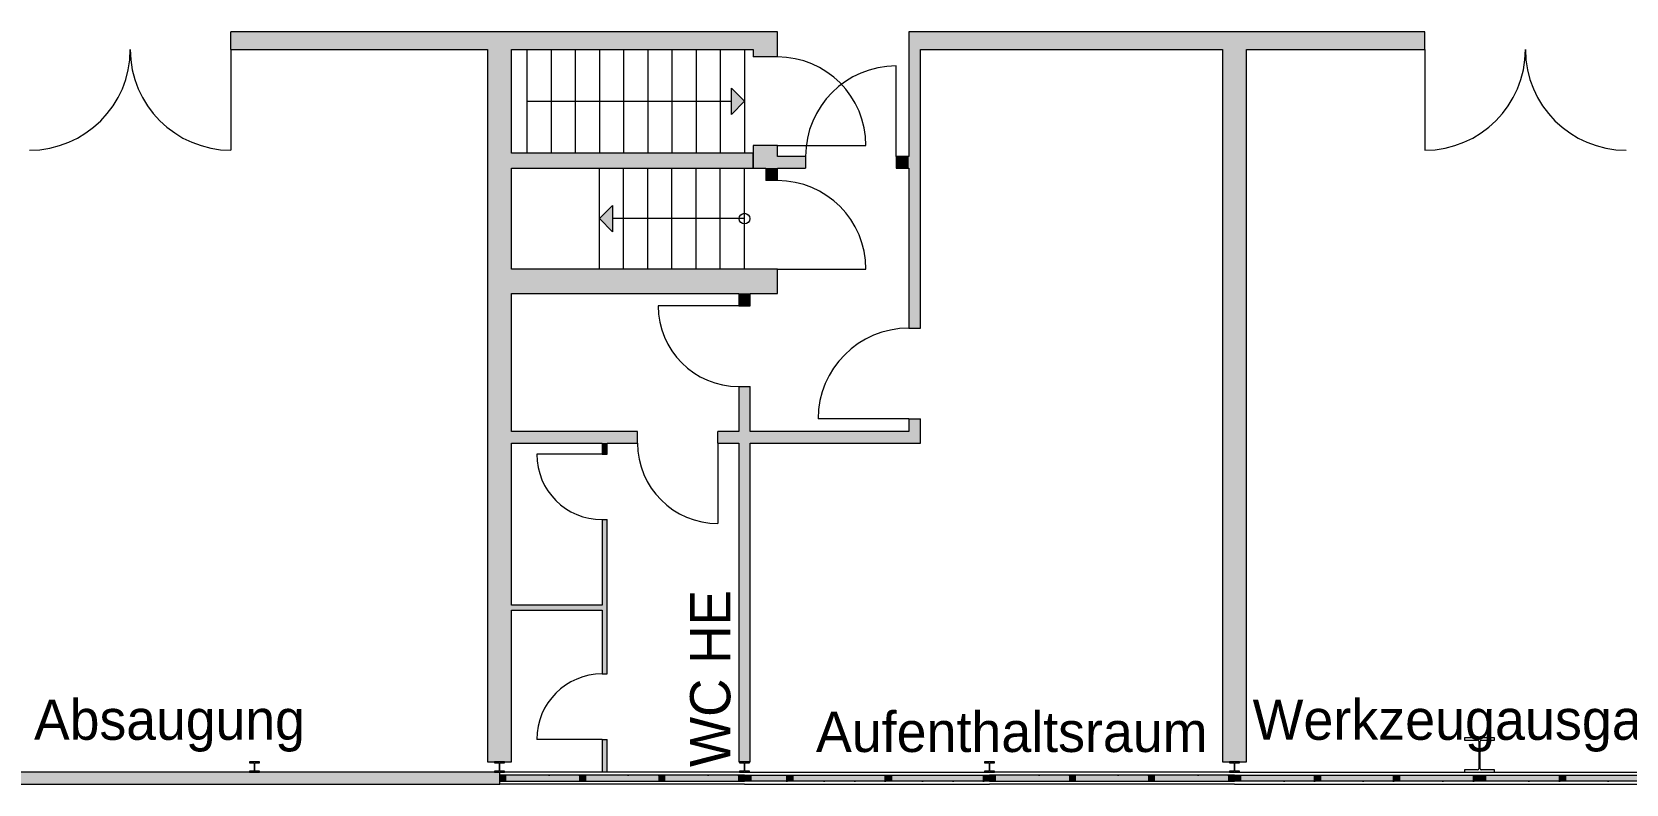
# Model space of a CAD drawing. Header units: inches. Extents: x 47334 to 154394, y 34687 to 85162.
# Drawn here: x 116847 to 132681, y 52652 to 60124 of the extents above; entities that cross this region are included whole.
import ezdxf

# ---------------------------------------------------------------- set-up
doc = ezdxf.new("R2010")
doc.units = ezdxf.units.IN
doc.header["$LTSCALE"] = 300
doc.header["$MEASUREMENT"] = 0
doc.linetypes.add('Wipeout_Contour', pattern=[1.01, 0.01, -1])
doc.layers.add('Grundebene', color=7, linetype='Continuous')
doc.styles.add('ARIAL', font='arial.ttf', dxfattribs={"height": 0.2})

# ---------------------------------------------------------------- blocks, each defined once
blk = doc.blocks.new('Color_Area-138')
at = {"layer": 'Grundebene', "true_color": 0xffffff, "transparency": 33554687}
blk.add_hatch(color=7, dxfattribs=at).paths.add_polyline_path([(131225, 52682), (131225, 52742), (131285, 52742), (131285, 52682)], flags=0)
at = {"layer": 'Grundebene', "color": 18, "linetype": 'Wipeout_Contour', "lineweight": 13, "true_color": 0x000000}
for p, q in [((131225, 52682), (131225, 52742)), ((131225, 52742), (131285, 52742)), ((131285, 52742), (131285, 52682)), ((131285, 52682), (131225, 52682))]:
    blk.add_line(p, q, dxfattribs=at)
blk = doc.blocks.new('Color_Area-144')
at = {"layer": 'Grundebene', "true_color": 0xffffff, "transparency": 33554687}
blk.add_hatch(color=7, dxfattribs=at).paths.add_polyline_path([(132019, 52682), (131285, 52682), (131285, 52742), (132019, 52742)], flags=0)
at = {"layer": 'Grundebene', "color": 18, "linetype": 'Wipeout_Contour', "lineweight": 13, "true_color": 0x000000}
for p, q in [((131285, 52682), (131285, 52742)), ((131285, 52742), (132019, 52742)), ((132019, 52742), (132019, 52682)), ((132019, 52682), (131285, 52682))]:
    blk.add_line(p, q, dxfattribs=at)
blk = doc.blocks.new('Color_Area-14A')
at = {"layer": 'Grundebene', "true_color": 0xffffff, "transparency": 33554687}
blk.add_hatch(color=7, dxfattribs=at).paths.add_polyline_path([(132049, 52682), (132019, 52682), (132019, 52742), (132049, 52742)], flags=0)
at = {"layer": 'Grundebene', "color": 18, "linetype": 'Wipeout_Contour', "lineweight": 13, "true_color": 0x000000}
for p, q in [((132019, 52682), (132019, 52742)), ((132019, 52742), (132049, 52742)), ((132049, 52742), (132049, 52682)), ((132049, 52682), (132019, 52682))]:
    blk.add_line(p, q, dxfattribs=at)
blk = doc.blocks.new('Color_Area-150')
at = {"layer": 'Grundebene', "true_color": 0xffffff, "transparency": 33554687}
blk.add_hatch(color=7, dxfattribs=at).paths.add_polyline_path([(132804, 52682), (132079, 52682), (132079, 52742), (132804, 52742)], flags=0)
at = {"layer": 'Grundebene', "color": 18, "linetype": 'Wipeout_Contour', "lineweight": 13, "true_color": 0x000000}
for p, q in [((132079, 52682), (132079, 52742)), ((132079, 52742), (132804, 52742)), ((132804, 52742), (132804, 52682)), ((132804, 52682), (132079, 52682))]:
    blk.add_line(p, q, dxfattribs=at)
blk = doc.blocks.new('Color_Area-156')
at = {"layer": 'Grundebene', "true_color": 0xffffff, "transparency": 33554687}
blk.add_hatch(color=7, dxfattribs=at).paths.add_polyline_path([(132079, 52682), (132049, 52682), (132049, 52742), (132079, 52742)], flags=0)
at = {"layer": 'Grundebene', "color": 18, "linetype": 'Wipeout_Contour', "lineweight": 13, "true_color": 0x000000}
for p, q in [((132049, 52682), (132049, 52742)), ((132049, 52742), (132079, 52742)), ((132079, 52742), (132079, 52682)), ((132079, 52682), (132049, 52682))]:
    blk.add_line(p, q, dxfattribs=at)
blk = doc.blocks.new('Color_Area-18E')
at = {"layer": 'Grundebene', "true_color": 0xffffff, "transparency": 33554687}
blk.add_hatch(color=7, dxfattribs=at).paths.add_polyline_path([(128792, 52682), (128792, 52742), (128852, 52742), (128852, 52682)], flags=0)
at = {"layer": 'Grundebene', "color": 18, "linetype": 'Wipeout_Contour', "lineweight": 13, "true_color": 0x000000}
for p, q in [((128792, 52682), (128792, 52742)), ((128792, 52742), (128852, 52742)), ((128852, 52742), (128852, 52682)), ((128852, 52682), (128792, 52682))]:
    blk.add_line(p, q, dxfattribs=at)
blk = doc.blocks.new('Color_Area-194')
at = {"layer": 'Grundebene', "true_color": 0xffffff, "transparency": 33554687}
blk.add_hatch(color=7, dxfattribs=at).paths.add_polyline_path([(131225, 52742), (131225, 52682), (131165, 52682), (131165, 52742)], flags=0)
at = {"layer": 'Grundebene', "color": 18, "linetype": 'Wipeout_Contour', "lineweight": 13, "true_color": 0x000000}
for p, q in [((131165, 52682), (131165, 52742)), ((131165, 52742), (131225, 52742)), ((131225, 52742), (131225, 52682)), ((131225, 52682), (131165, 52682))]:
    blk.add_line(p, q, dxfattribs=at)
blk = doc.blocks.new('Color_Area-19A')
at = {"layer": 'Grundebene', "true_color": 0xffffff, "transparency": 33554687}
blk.add_hatch(color=7, dxfattribs=at).paths.add_polyline_path([(129586, 52682), (128852, 52682), (128852, 52742), (129586, 52742)], flags=0)
at = {"layer": 'Grundebene', "color": 18, "linetype": 'Wipeout_Contour', "lineweight": 13, "true_color": 0x000000}
for p, q in [((128852, 52682), (128852, 52742)), ((128852, 52742), (129586, 52742)), ((129586, 52742), (129586, 52682)), ((129586, 52682), (128852, 52682))]:
    blk.add_line(p, q, dxfattribs=at)
blk = doc.blocks.new('Color_Area-1A0')
at = {"layer": 'Grundebene', "true_color": 0xffffff, "transparency": 33554687}
blk.add_hatch(color=7, dxfattribs=at).paths.add_polyline_path([(129616, 52682), (129586, 52682), (129586, 52742), (129616, 52742)], flags=0)
at = {"layer": 'Grundebene', "color": 18, "linetype": 'Wipeout_Contour', "lineweight": 13, "true_color": 0x000000}
for p, q in [((129586, 52682), (129586, 52742)), ((129586, 52742), (129616, 52742)), ((129616, 52742), (129616, 52682)), ((129616, 52682), (129586, 52682))]:
    blk.add_line(p, q, dxfattribs=at)
blk = doc.blocks.new('Color_Area-1A6')
at = {"layer": 'Grundebene', "true_color": 0xffffff, "transparency": 33554687}
blk.add_hatch(color=7, dxfattribs=at).paths.add_polyline_path([(130371, 52682), (129646, 52682), (129646, 52742), (130371, 52742)], flags=0)
at = {"layer": 'Grundebene', "color": 18, "linetype": 'Wipeout_Contour', "lineweight": 13, "true_color": 0x000000}
for p, q in [((129646, 52682), (129646, 52742)), ((129646, 52742), (130371, 52742)), ((130371, 52742), (130371, 52682)), ((130371, 52682), (129646, 52682))]:
    blk.add_line(p, q, dxfattribs=at)
blk = doc.blocks.new('Color_Area-1AC')
at = {"layer": 'Grundebene', "true_color": 0xffffff, "transparency": 33554687}
blk.add_hatch(color=7, dxfattribs=at).paths.add_polyline_path([(129646, 52682), (129616, 52682), (129616, 52742), (129646, 52742)], flags=0)
at = {"layer": 'Grundebene', "color": 18, "linetype": 'Wipeout_Contour', "lineweight": 13, "true_color": 0x000000}
for p, q in [((129616, 52682), (129616, 52742)), ((129616, 52742), (129646, 52742)), ((129646, 52742), (129646, 52682)), ((129646, 52682), (129616, 52682))]:
    blk.add_line(p, q, dxfattribs=at)
blk = doc.blocks.new('Color_Area-1B2')
at = {"layer": 'Grundebene', "true_color": 0xffffff, "transparency": 33554687}
blk.add_hatch(color=7, dxfattribs=at).paths.add_polyline_path([(130401, 52682), (130371, 52682), (130371, 52742), (130401, 52742)], flags=0)
at = {"layer": 'Grundebene', "color": 18, "linetype": 'Wipeout_Contour', "lineweight": 13, "true_color": 0x000000}
for p, q in [((130371, 52682), (130371, 52742)), ((130371, 52742), (130401, 52742)), ((130401, 52742), (130401, 52682)), ((130401, 52682), (130371, 52682))]:
    blk.add_line(p, q, dxfattribs=at)
blk = doc.blocks.new('Color_Area-1B8')
at = {"layer": 'Grundebene', "true_color": 0xffffff, "transparency": 33554687}
blk.add_hatch(color=7, dxfattribs=at).paths.add_polyline_path([(131165, 52682), (130431, 52682), (130431, 52742), (131165, 52742)], flags=0)
at = {"layer": 'Grundebene', "color": 18, "linetype": 'Wipeout_Contour', "lineweight": 13, "true_color": 0x000000}
for p, q in [((130431, 52682), (130431, 52742)), ((130431, 52742), (131165, 52742)), ((131165, 52742), (131165, 52682)), ((131165, 52682), (130431, 52682))]:
    blk.add_line(p, q, dxfattribs=at)
blk = doc.blocks.new('Color_Area-1BE')
at = {"layer": 'Grundebene', "true_color": 0xffffff, "transparency": 33554687}
blk.add_hatch(color=7, dxfattribs=at).paths.add_polyline_path([(130431, 52682), (130401, 52682), (130401, 52742), (130431, 52742)], flags=0)
at = {"layer": 'Grundebene', "color": 18, "linetype": 'Wipeout_Contour', "lineweight": 13, "true_color": 0x000000}
for p, q in [((130401, 52682), (130401, 52742)), ((130401, 52742), (130431, 52742)), ((130431, 52742), (130431, 52682)), ((130431, 52682), (130401, 52682))]:
    blk.add_line(p, q, dxfattribs=at)
blk = doc.blocks.new('Color_Area-1E4')
at = {"layer": 'Grundebene', "true_color": 0xffffff, "transparency": 33554687}
blk.add_hatch(color=7, dxfattribs=at).paths.add_polyline_path([(128792, 52682), (128792, 52742), (128732, 52742), (128732, 52682)], flags=0)
at = {"layer": 'Grundebene', "color": 18, "linetype": 'Wipeout_Contour', "lineweight": 13, "true_color": 0x000000}
for p, q in [((128792, 52742), (128732, 52742)), ((128732, 52742), (128732, 52682)), ((128792, 52682), (128792, 52742)), ((128732, 52682), (128792, 52682))]:
    blk.add_line(p, q, dxfattribs=at)
blk = doc.blocks.new('Color_Area-1EA')
at = {"layer": 'Grundebene', "true_color": 0xffffff, "transparency": 33554687}
blk.add_hatch(color=7, dxfattribs=at).paths.add_polyline_path([(126359, 52742), (126359, 52682), (126419, 52682), (126419, 52742)], flags=0)
at = {"layer": 'Grundebene', "color": 18, "linetype": 'Wipeout_Contour', "lineweight": 13, "true_color": 0x000000}
for p, q in [((126359, 52742), (126359, 52682)), ((126419, 52742), (126359, 52742)), ((126419, 52682), (126419, 52742)), ((126359, 52682), (126419, 52682))]:
    blk.add_line(p, q, dxfattribs=at)
blk = doc.blocks.new('Color_Area-1F0')
at = {"layer": 'Grundebene', "true_color": 0xffffff, "transparency": 33554687}
blk.add_hatch(color=7, dxfattribs=at).paths.add_polyline_path([(127998, 52682), (128732, 52682), (128732, 52742), (127998, 52742)], flags=0)
at = {"layer": 'Grundebene', "color": 18, "linetype": 'Wipeout_Contour', "lineweight": 13, "true_color": 0x000000}
for p, q in [((128732, 52742), (127998, 52742)), ((127998, 52742), (127998, 52682)), ((128732, 52682), (128732, 52742)), ((127998, 52682), (128732, 52682))]:
    blk.add_line(p, q, dxfattribs=at)
blk = doc.blocks.new('Color_Area-1F6')
at = {"layer": 'Grundebene', "true_color": 0xffffff, "transparency": 33554687}
blk.add_hatch(color=7, dxfattribs=at).paths.add_polyline_path([(127968, 52682), (127998, 52682), (127998, 52742), (127968, 52742)], flags=0)
at = {"layer": 'Grundebene', "color": 18, "linetype": 'Wipeout_Contour', "lineweight": 13, "true_color": 0x000000}
for p, q in [((127998, 52742), (127968, 52742)), ((127968, 52742), (127968, 52682)), ((127998, 52682), (127998, 52742)), ((127968, 52682), (127998, 52682))]:
    blk.add_line(p, q, dxfattribs=at)
blk = doc.blocks.new('Color_Area-1FC')
at = {"layer": 'Grundebene', "true_color": 0xffffff, "transparency": 33554687}
blk.add_hatch(color=7, dxfattribs=at).paths.add_polyline_path([(127213, 52682), (127938, 52682), (127938, 52742), (127213, 52742)], flags=0)
at = {"layer": 'Grundebene', "color": 18, "linetype": 'Wipeout_Contour', "lineweight": 13, "true_color": 0x000000}
for p, q in [((127938, 52742), (127213, 52742)), ((127213, 52742), (127213, 52682)), ((127938, 52682), (127938, 52742)), ((127213, 52682), (127938, 52682))]:
    blk.add_line(p, q, dxfattribs=at)
blk = doc.blocks.new('Color_Area-202')
at = {"layer": 'Grundebene', "true_color": 0xffffff, "transparency": 33554687}
blk.add_hatch(color=7, dxfattribs=at).paths.add_polyline_path([(127938, 52682), (127968, 52682), (127968, 52742), (127938, 52742)], flags=0)
at = {"layer": 'Grundebene', "color": 18, "linetype": 'Wipeout_Contour', "lineweight": 13, "true_color": 0x000000}
for p, q in [((127968, 52742), (127938, 52742)), ((127938, 52742), (127938, 52682)), ((127968, 52682), (127968, 52742)), ((127938, 52682), (127968, 52682))]:
    blk.add_line(p, q, dxfattribs=at)
blk = doc.blocks.new('Color_Area-208')
at = {"layer": 'Grundebene', "true_color": 0xffffff, "transparency": 33554687}
blk.add_hatch(color=7, dxfattribs=at).paths.add_polyline_path([(127183, 52682), (127213, 52682), (127213, 52742), (127183, 52742)], flags=0)
at = {"layer": 'Grundebene', "color": 18, "linetype": 'Wipeout_Contour', "lineweight": 13, "true_color": 0x000000}
for p, q in [((127213, 52742), (127183, 52742)), ((127183, 52742), (127183, 52682)), ((127213, 52682), (127213, 52742)), ((127183, 52682), (127213, 52682))]:
    blk.add_line(p, q, dxfattribs=at)
blk = doc.blocks.new('Color_Area-20E')
at = {"layer": 'Grundebene', "true_color": 0xffffff, "transparency": 33554687}
blk.add_hatch(color=7, dxfattribs=at).paths.add_polyline_path([(126419, 52682), (127153, 52682), (127153, 52742), (126419, 52742)], flags=0)
at = {"layer": 'Grundebene', "color": 18, "linetype": 'Wipeout_Contour', "lineweight": 13, "true_color": 0x000000}
for p, q in [((127153, 52742), (126419, 52742)), ((126419, 52742), (126419, 52682)), ((127153, 52682), (127153, 52742)), ((126419, 52682), (127153, 52682))]:
    blk.add_line(p, q, dxfattribs=at)
blk = doc.blocks.new('Color_Area-214')
at = {"layer": 'Grundebene', "true_color": 0xffffff, "transparency": 33554687}
blk.add_hatch(color=7, dxfattribs=at).paths.add_polyline_path([(127153, 52682), (127183, 52682), (127183, 52742), (127153, 52742)], flags=0)
at = {"layer": 'Grundebene', "color": 18, "linetype": 'Wipeout_Contour', "lineweight": 13, "true_color": 0x000000}
for p, q in [((127183, 52742), (127153, 52742)), ((127153, 52742), (127153, 52682)), ((127183, 52682), (127183, 52742)), ((127153, 52682), (127183, 52682))]:
    blk.add_line(p, q, dxfattribs=at)
blk = doc.blocks.new('Color_Area-23A')
at = {"layer": 'Grundebene', "true_color": 0xffffff, "transparency": 33554687}
blk.add_hatch(color=7, dxfattribs=at).paths.add_polyline_path([(123926, 52682), (123926, 52742), (123986, 52742), (123986, 52682)], flags=0)
at = {"layer": 'Grundebene', "color": 18, "linetype": 'Wipeout_Contour', "lineweight": 13, "true_color": 0x000000}
for p, q in [((123926, 52682), (123926, 52742)), ((123926, 52742), (123986, 52742)), ((123986, 52742), (123986, 52682)), ((123986, 52682), (123926, 52682))]:
    blk.add_line(p, q, dxfattribs=at)
blk = doc.blocks.new('Color_Area-240')
at = {"layer": 'Grundebene', "true_color": 0xffffff, "transparency": 33554687}
blk.add_hatch(color=7, dxfattribs=at).paths.add_polyline_path([(124376, 52742), (124376, 52682), (124346, 52682), (124346, 52742)], flags=0)
at = {"layer": 'Grundebene', "color": 18, "linetype": 'Wipeout_Contour', "lineweight": 13, "true_color": 0x000000}
for p, q in [((124346, 52682), (124346, 52742)), ((124346, 52742), (124376, 52742)), ((124376, 52742), (124376, 52682)), ((124376, 52682), (124346, 52682))]:
    blk.add_line(p, q, dxfattribs=at)
blk = doc.blocks.new('Color_Area-246')
at = {"layer": 'Grundebene', "true_color": 0xffffff, "transparency": 33554687}
blk.add_hatch(color=7, dxfattribs=at).paths.add_polyline_path([(124346, 52682), (123986, 52682), (123986, 52742), (124346, 52742)], flags=0)
at = {"layer": 'Grundebene', "color": 18, "linetype": 'Wipeout_Contour', "lineweight": 13, "true_color": 0x000000}
for p, q in [((123986, 52682), (123986, 52742)), ((123986, 52742), (124346, 52742)), ((124346, 52742), (124346, 52682)), ((124346, 52682), (123986, 52682))]:
    blk.add_line(p, q, dxfattribs=at)
blk = doc.blocks.new('Color_Area-24C')
at = {"layer": 'Grundebene', "true_color": 0xffffff, "transparency": 33554687}
blk.add_hatch(color=7, dxfattribs=at).paths.add_polyline_path([(124376, 52682), (124376, 52742), (124406, 52742), (124406, 52682)], flags=0)
at = {"layer": 'Grundebene', "color": 18, "linetype": 'Wipeout_Contour', "lineweight": 13, "true_color": 0x000000}
for p, q in [((124376, 52682), (124376, 52742)), ((124376, 52742), (124406, 52742)), ((124406, 52742), (124406, 52682)), ((124406, 52682), (124376, 52682))]:
    blk.add_line(p, q, dxfattribs=at)
blk = doc.blocks.new('Color_Area-252')
at = {"layer": 'Grundebene', "true_color": 0xffffff, "transparency": 33554687}
blk.add_hatch(color=7, dxfattribs=at).paths.add_polyline_path([(126359, 52742), (126359, 52682), (126299, 52682), (126299, 52742)], flags=0)
at = {"layer": 'Grundebene', "color": 18, "linetype": 'Wipeout_Contour', "lineweight": 13, "true_color": 0x000000}
for p, q in [((126299, 52682), (126299, 52742)), ((126299, 52742), (126359, 52742)), ((126359, 52742), (126359, 52682)), ((126359, 52682), (126299, 52682))]:
    blk.add_line(p, q, dxfattribs=at)
blk = doc.blocks.new('Color_Area-258')
at = {"layer": 'Grundebene', "true_color": 0xffffff, "transparency": 33554687}
blk.add_hatch(color=7, dxfattribs=at).paths.add_polyline_path([(125323, 52682), (124406, 52682), (124406, 52742), (125323, 52742)], flags=0)
at = {"layer": 'Grundebene', "color": 18, "linetype": 'Wipeout_Contour', "lineweight": 13, "true_color": 0x000000}
for p, q in [((124406, 52682), (124406, 52742)), ((124406, 52742), (125323, 52742)), ((125323, 52742), (125323, 52682)), ((125323, 52682), (124406, 52682))]:
    blk.add_line(p, q, dxfattribs=at)
blk = doc.blocks.new('Color_Area-25E')
at = {"layer": 'Grundebene', "true_color": 0xffffff, "transparency": 33554687}
blk.add_hatch(color=7, dxfattribs=at).paths.add_polyline_path([(125353, 52682), (125323, 52682), (125323, 52742), (125353, 52742)], flags=0)
at = {"layer": 'Grundebene', "color": 18, "linetype": 'Wipeout_Contour', "lineweight": 13, "true_color": 0x000000}
for p, q in [((125323, 52682), (125323, 52742)), ((125323, 52742), (125353, 52742)), ((125353, 52742), (125353, 52682)), ((125353, 52682), (125323, 52682))]:
    blk.add_line(p, q, dxfattribs=at)
blk = doc.blocks.new('Color_Area-264')
at = {"layer": 'Grundebene', "true_color": 0xffffff, "transparency": 33554687}
blk.add_hatch(color=7, dxfattribs=at).paths.add_polyline_path([(126299, 52682), (125383, 52682), (125383, 52742), (126299, 52742)], flags=0)
at = {"layer": 'Grundebene', "color": 18, "linetype": 'Wipeout_Contour', "lineweight": 13, "true_color": 0x000000}
for p, q in [((125383, 52682), (125383, 52742)), ((125383, 52742), (126299, 52742)), ((126299, 52742), (126299, 52682)), ((126299, 52682), (125383, 52682))]:
    blk.add_line(p, q, dxfattribs=at)
blk = doc.blocks.new('Color_Area-26A')
at = {"layer": 'Grundebene', "true_color": 0xffffff, "transparency": 33554687}
blk.add_hatch(color=7, dxfattribs=at).paths.add_polyline_path([(125383, 52682), (125353, 52682), (125353, 52742), (125383, 52742)], flags=0)
at = {"layer": 'Grundebene', "color": 18, "linetype": 'Wipeout_Contour', "lineweight": 13, "true_color": 0x000000}
for p, q in [((125353, 52682), (125353, 52742)), ((125353, 52742), (125383, 52742)), ((125383, 52742), (125383, 52682)), ((125383, 52682), (125353, 52682))]:
    blk.add_line(p, q, dxfattribs=at)
blk = doc.blocks.new('Color_Area-28E')
at = {"layer": 'Grundebene', "true_color": 0xffffff, "transparency": 33554687}
blk.add_hatch(color=7, dxfattribs=at).paths.add_polyline_path([(123926, 52682), (123926, 52742), (123866, 52742), (123866, 52682)], flags=0)
at = {"layer": 'Grundebene', "color": 18, "linetype": 'Wipeout_Contour', "lineweight": 13, "true_color": 0x000000}
for p, q in [((123926, 52742), (123866, 52742)), ((123866, 52742), (123866, 52682)), ((123926, 52682), (123926, 52742)), ((123866, 52682), (123926, 52682))]:
    blk.add_line(p, q, dxfattribs=at)
blk = doc.blocks.new('Color_Area-294')
at = {"layer": 'Grundebene', "true_color": 0xffffff, "transparency": 33554687}
blk.add_hatch(color=7, dxfattribs=at).paths.add_polyline_path([(121493, 52742), (121493, 52682), (121553, 52682), (121553, 52742)], flags=0)
at = {"layer": 'Grundebene', "color": 18, "linetype": 'Wipeout_Contour', "lineweight": 13, "true_color": 0x000000}
for p, q in [((121493, 52742), (121493, 52682)), ((121553, 52742), (121493, 52742)), ((121553, 52682), (121553, 52742)), ((121493, 52682), (121553, 52682))]:
    blk.add_line(p, q, dxfattribs=at)
blk = doc.blocks.new('Color_Area-29A')
at = {"layer": 'Grundebene', "true_color": 0xffffff, "transparency": 33554687}
blk.add_hatch(color=7, dxfattribs=at).paths.add_polyline_path([(123132, 52682), (123866, 52682), (123866, 52742), (123132, 52742)], flags=0)
at = {"layer": 'Grundebene', "color": 18, "linetype": 'Wipeout_Contour', "lineweight": 13, "true_color": 0x000000}
for p, q in [((123866, 52742), (123132, 52742)), ((123132, 52742), (123132, 52682)), ((123866, 52682), (123866, 52742)), ((123132, 52682), (123866, 52682))]:
    blk.add_line(p, q, dxfattribs=at)
blk = doc.blocks.new('Color_Area-2A0')
at = {"layer": 'Grundebene', "true_color": 0xffffff, "transparency": 33554687}
blk.add_hatch(color=7, dxfattribs=at).paths.add_polyline_path([(123102, 52682), (123132, 52682), (123132, 52742), (123102, 52742)], flags=0)
at = {"layer": 'Grundebene', "color": 18, "linetype": 'Wipeout_Contour', "lineweight": 13, "true_color": 0x000000}
for p, q in [((123132, 52742), (123102, 52742)), ((123102, 52742), (123102, 52682)), ((123132, 52682), (123132, 52742)), ((123102, 52682), (123132, 52682))]:
    blk.add_line(p, q, dxfattribs=at)
blk = doc.blocks.new('Color_Area-2A6')
at = {"layer": 'Grundebene', "true_color": 0xffffff, "transparency": 33554687}
blk.add_hatch(color=7, dxfattribs=at).paths.add_polyline_path([(122347, 52682), (123072, 52682), (123072, 52742), (122347, 52742)], flags=0)
at = {"layer": 'Grundebene', "color": 18, "linetype": 'Wipeout_Contour', "lineweight": 13, "true_color": 0x000000}
for p, q in [((123072, 52742), (122347, 52742)), ((122347, 52742), (122347, 52682)), ((123072, 52682), (123072, 52742)), ((122347, 52682), (123072, 52682))]:
    blk.add_line(p, q, dxfattribs=at)
blk = doc.blocks.new('Color_Area-2AC')
at = {"layer": 'Grundebene', "true_color": 0xffffff, "transparency": 33554687}
blk.add_hatch(color=7, dxfattribs=at).paths.add_polyline_path([(123072, 52682), (123102, 52682), (123102, 52742), (123072, 52742)], flags=0)
at = {"layer": 'Grundebene', "color": 18, "linetype": 'Wipeout_Contour', "lineweight": 13, "true_color": 0x000000}
for p, q in [((123102, 52742), (123072, 52742)), ((123072, 52742), (123072, 52682)), ((123102, 52682), (123102, 52742)), ((123072, 52682), (123102, 52682))]:
    blk.add_line(p, q, dxfattribs=at)
blk = doc.blocks.new('Color_Area-2B2')
at = {"layer": 'Grundebene', "true_color": 0xffffff, "transparency": 33554687}
blk.add_hatch(color=7, dxfattribs=at).paths.add_polyline_path([(122317, 52682), (122347, 52682), (122347, 52742), (122317, 52742)], flags=0)
at = {"layer": 'Grundebene', "color": 18, "linetype": 'Wipeout_Contour', "lineweight": 13, "true_color": 0x000000}
for p, q in [((122347, 52742), (122317, 52742)), ((122317, 52742), (122317, 52682)), ((122347, 52682), (122347, 52742)), ((122317, 52682), (122347, 52682))]:
    blk.add_line(p, q, dxfattribs=at)
blk = doc.blocks.new('Color_Area-2B8')
at = {"layer": 'Grundebene', "true_color": 0xffffff, "transparency": 33554687}
blk.add_hatch(color=7, dxfattribs=at).paths.add_polyline_path([(121553, 52682), (122287, 52682), (122287, 52742), (121553, 52742)], flags=0)
at = {"layer": 'Grundebene', "color": 18, "linetype": 'Wipeout_Contour', "lineweight": 13, "true_color": 0x000000}
for p, q in [((122287, 52742), (121553, 52742)), ((121553, 52742), (121553, 52682)), ((122287, 52682), (122287, 52742)), ((121553, 52682), (122287, 52682))]:
    blk.add_line(p, q, dxfattribs=at)
blk = doc.blocks.new('Color_Area-2BE')
at = {"layer": 'Grundebene', "true_color": 0xffffff, "transparency": 33554687}
blk.add_hatch(color=7, dxfattribs=at).paths.add_polyline_path([(122287, 52682), (122317, 52682), (122317, 52742), (122287, 52742)], flags=0)
at = {"layer": 'Grundebene', "color": 18, "linetype": 'Wipeout_Contour', "lineweight": 13, "true_color": 0x000000}
for p, q in [((122317, 52742), (122287, 52742)), ((122287, 52742), (122287, 52682)), ((122317, 52682), (122317, 52742)), ((122287, 52682), (122317, 52682))]:
    blk.add_line(p, q, dxfattribs=at)

msp = doc.modelspace()

# ---------------------------------------------------------------- hatches: boundary and pattern name
at = {"layer": 'Grundebene', "true_color": 0x000000, "transparency": 33554687}
for points in [[(124251, 60124), (124011, 59949), (118824, 59949), (118824, 60124)], [(124011, 59949), (124251, 60124), (124251, 59875), (124011, 59875)], [(125671, 59949), (125556, 60124), (130681, 60124), (130681, 59949)], [(125671, 57181), (125671, 59949), (125556, 60124), (125556, 57181)], [(121611, 59949), (121611, 52872), (121371, 52872), (121371, 59949)], [(128911, 59949), (128911, 52872), (128671, 52872), (128671, 59949)], [(123794, 59305), (123924, 59435), (123794, 59565)], [(121611, 58921), (124011, 58921), (124011, 58771), (121611, 58771)], [(124011, 58995), (124011, 58886), (124251, 58886), (124251, 58995)], [(124011, 58771), (124011, 58886), (124531, 58886), (124531, 58771)], [(124136, 58771), (124251, 58771), (124251, 58647), (124136, 58647)], [(125431, 58771), (125556, 58771), (125556, 58886), (125431, 58886)], [(122614, 58399), (122484, 58269), (122614, 58139)], [(124251, 57527), (121611, 57527), (121611, 57767), (124251, 57767)], [(123982, 57402), (123982, 57527), (123867, 57527), (123867, 57402)], [(123867, 56602), (123867, 56155), (123982, 56155), (123982, 56602)], [(125556, 56281), (125556, 56155), (125671, 56040), (125671, 56281)], [(121611, 56040), (121611, 56155), (122861, 56155), (122861, 56040)], [(125556, 56155), (125671, 56040), (123661, 56040), (123661, 56155)], [(122511, 55929), (122511, 56040), (122561, 56040), (122561, 55929)], [(123867, 56040), (123982, 56040), (123982, 52872), (123867, 52872)], [(122511, 53746), (122511, 55279), (122561, 55279), (122561, 53746)], [(121611, 54431), (122511, 54431), (122511, 54381), (121611, 54381)], [(122511, 52772), (122511, 53096), (122561, 53096), (122561, 52772)], [(116624, 52772), (121493, 52772), (121493, 52652), (116624, 52652)]]:
    msp.add_hatch(color=18, dxfattribs=at).paths.add_polyline_path(points, flags=0)

# ---------------------------------------------------------------- linework, layer by layer
at = {"layer": 'Grundebene', "color": 18, "linetype": 'Continuous', "lineweight": 13, "true_color": 0x000000}
for p, q in [((118824, 59999), (118824, 60124)), ((124251, 60124), (118824, 60124)), ((124251, 59875), (124251, 60124)), ((130681, 60124), (125556, 60124)), ((125556, 60124), (125556, 58886)), ((130681, 59999), (130681, 60124)), ((118824, 59949), (118824, 59999)), ((118824, 59949), (118824, 59999)), ((118824, 59949), (121371, 59949)), ((118824, 59949), (118824, 58949)), ((121371, 59949), (121371, 52872)), ((121611, 59949), (124011, 59949)), ((121611, 58921), (121611, 59949)), ((121764, 59949), (121764, 58921)), ((122004, 59949), (122004, 58921)), ((122244, 59949), (122244, 58921)), ((122484, 59949), (122484, 58921)), ((122724, 59949), (122724, 58921)), ((122964, 59949), (122964, 58921)), ((123204, 59949), (123204, 58921)), ((123444, 59949), (123444, 58921)), ((123684, 59949), (123684, 58921)), ((123924, 59949), (123924, 58921)), ((124011, 59949), (124011, 59875)), ((124201, 59875), (124011, 59875)), ((124251, 59875), (124201, 59875)), ((124251, 59875), (124201, 59875)), ((125671, 59949), (128671, 59949)), ((125671, 57181), (125671, 59949)), ((128671, 59949), (128671, 52872)), ((128911, 59949), (130681, 59949)), ((128911, 52872), (128911, 59949)), ((130681, 59949), (130681, 59999)), ((130681, 59949), (130681, 59999)), ((130681, 59949), (130681, 58949)), ((125431, 58886), (125431, 59786)), ((123924, 59435), (123794, 59565)), ((123794, 59305), (123794, 59565)), ((121764, 59435), (123794, 59435)), ((123924, 59435), (123794, 59305)), ((124011, 58921), (121611, 58921)), ((124201, 58995), (124011, 58995)), ((124011, 58995), (124011, 58886)), ((124011, 58771), (124011, 58921)), ((124251, 58995), (124201, 58995)), ((124251, 58995), (124201, 58995)), ((124251, 58886), (124251, 58995)), ((124251, 58995), (125131, 58995)), ((121611, 57767), (121611, 58771)), ((121611, 58771), (124011, 58771)), ((122484, 57767), (122484, 58771)), ((122724, 57767), (122724, 58771)), ((122964, 57767), (122964, 58771)), ((123204, 57767), (123204, 58771)), ((123444, 57767), (123444, 58771)), ((123684, 57767), (123684, 58771)), ((123924, 57767), (123924, 58771)), ((124011, 58886), (124011, 58771)), ((124011, 58771), (124136, 58771)), ((124136, 58771), (124136, 58647)), ((124531, 58886), (124251, 58886)), ((124251, 58771), (124531, 58771)), ((124251, 58647), (124251, 58771)), ((124531, 58886), (124531, 58836)), ((124531, 58886), (124531, 58836)), ((124531, 58836), (124531, 58771)), ((125431, 58886), (125431, 58836)), ((125556, 58886), (125431, 58886)), ((125431, 58886), (125431, 58836)), ((125431, 58836), (125431, 58771)), ((125431, 58771), (125556, 58771)), ((125556, 58771), (125556, 57181)), ((124201, 58647), (124136, 58647)), ((124251, 58647), (124201, 58647)), ((124251, 58647), (124201, 58647)), ((122484, 58269), (122614, 58399)), ((122614, 58399), (122614, 58139)), ((122484, 58269), (122614, 58139)), ((123924, 58269), (122614, 58269)), ((124251, 57767), (121611, 57767)), ((124201, 57767), (124136, 57767)), ((124251, 57767), (124201, 57767)), ((124251, 57767), (124201, 57767)), ((124251, 57527), (124251, 57767)), ((124251, 57767), (125131, 57767)), ((121611, 56155), (121611, 57527)), ((121611, 57527), (123867, 57527)), ((123867, 57527), (123867, 57402)), ((123982, 57402), (123982, 57527)), ((123982, 57527), (124251, 57527)), ((123867, 57402), (123067, 57402)), ((123867, 57402), (123917, 57402)), ((123867, 57402), (123917, 57402)), ((123917, 57402), (123982, 57402)), ((125556, 57181), (125606, 57181)), ((125556, 57181), (125606, 57181)), ((125606, 57181), (125671, 57181)), ((123867, 56602), (123917, 56602)), ((123867, 56602), (123867, 56155)), ((123867, 56602), (123917, 56602)), ((123917, 56602), (123982, 56602)), ((123982, 56155), (123982, 56602)), ((125556, 56281), (124656, 56281)), ((125556, 56281), (125606, 56281)), ((125556, 56281), (125556, 56155)), ((125556, 56281), (125606, 56281)), ((125606, 56281), (125671, 56281)), ((125671, 56040), (125671, 56281)), ((122861, 56155), (121611, 56155)), ((122861, 56090), (122861, 56155)), ((122861, 56040), (122861, 56090)), ((122861, 56040), (122861, 56090)), ((123661, 56090), (123661, 56155)), ((123867, 56155), (123661, 56155)), ((123661, 56040), (123661, 56090)), ((123661, 56040), (123661, 56090)), ((125556, 56155), (123982, 56155)), ((121611, 54431), (121611, 56040)), ((121611, 56040), (122511, 56040)), ((122511, 55929), (121861, 55929)), ((122511, 56040), (122511, 55929)), ((122511, 55929), (122561, 55929)), ((122511, 55929), (122561, 55929)), ((122561, 56040), (122861, 56040)), ((122561, 55929), (122561, 56040)), ((123661, 56040), (123867, 56040)), ((123661, 56040), (123661, 55240)), ((123867, 56040), (123867, 52872)), ((123982, 52872), (123982, 56040)), ((123982, 56040), (125671, 56040)), ((122511, 55279), (122561, 55279)), ((122511, 55279), (122511, 54431)), ((122511, 55279), (122561, 55279)), ((122561, 53746), (122561, 55279)), ((122511, 54431), (121611, 54431)), ((121611, 52872), (121611, 54381)), ((121611, 54381), (122511, 54381)), ((122511, 54381), (122511, 53746)), ((122511, 53746), (122561, 53746)), ((122511, 53746), (122561, 53746)), ((122511, 53096), (121861, 53096)), ((122511, 53096), (122561, 53096)), ((122511, 53096), (122511, 52772)), ((122511, 53096), (122561, 53096)), ((122561, 52772), (122561, 53096)), ((131074, 53112), (131074, 53090)), ((131374, 53112), (131074, 53112)), ((131074, 53090), (131206, 53090)), ((131218, 53078), (131218, 52805)), ((131230, 52805), (131230, 53078)), ((131242, 53090), (131374, 53090)), ((131374, 53090), (131374, 53112)), ((121493, 52772), (116624, 52772)), ((119007, 52872), (119007, 52862)), ((119107, 52872), (119007, 52872)), ((119007, 52862), (119048, 52862)), ((119048, 52782), (119007, 52782)), ((119007, 52782), (119007, 52772)), ((119007, 52772), (119107, 52772)), ((119054, 52856), (119054, 52788)), ((119060, 52788), (119060, 52856)), ((119066, 52862), (119107, 52862)), ((119107, 52782), (119066, 52782)), ((119107, 52862), (119107, 52872)), ((119107, 52772), (119107, 52782)), ((121371, 52872), (121611, 52872)), ((121441, 52872), (121441, 52862)), ((121541, 52872), (121441, 52872)), ((121441, 52862), (121482, 52862)), ((121482, 52782), (121441, 52782)), ((121441, 52782), (121441, 52772)), ((121441, 52772), (121541, 52772)), ((121488, 52856), (121488, 52788)), ((121493, 52742), (121493, 52772)), ((123926, 52772), (121493, 52772)), ((121493, 52682), (121493, 52742)), ((121553, 52742), (121493, 52742)), ((121493, 52682), (121493, 52742)), ((121494, 52788), (121494, 52856)), ((121500, 52862), (121541, 52862)), ((121541, 52782), (121500, 52782)), ((121541, 52862), (121541, 52872)), ((121541, 52772), (121541, 52782)), ((121553, 52682), (121553, 52742)), ((122287, 52742), (121553, 52742)), ((122317, 52742), (122287, 52742)), ((122287, 52742), (122287, 52682)), ((122347, 52742), (122317, 52742)), ((122317, 52742), (122317, 52682)), ((122317, 52682), (122317, 52742)), ((123072, 52742), (122347, 52742)), ((122347, 52682), (122347, 52742)), ((123102, 52742), (123072, 52742)), ((123072, 52742), (123072, 52682)), ((123132, 52742), (123102, 52742)), ((123102, 52742), (123102, 52682)), ((123102, 52682), (123102, 52742)), ((123866, 52742), (123132, 52742)), ((123132, 52682), (123132, 52742)), ((123926, 52742), (123866, 52742)), ((123866, 52742), (123866, 52682)), ((123867, 52872), (123982, 52872)), ((123874, 52872), (123874, 52862)), ((123974, 52872), (123874, 52872)), ((123874, 52862), (123915, 52862)), ((123915, 52782), (123874, 52782)), ((123874, 52782), (123874, 52772)), ((123874, 52772), (123974, 52772)), ((123921, 52856), (123921, 52788)), ((123926, 52772), (126359, 52772)), ((123926, 52742), (123986, 52742)), ((123926, 52682), (123926, 52742)), ((123926, 52682), (123926, 52742)), ((123927, 52788), (123927, 52856)), ((123933, 52862), (123974, 52862)), ((123974, 52782), (123933, 52782)), ((123974, 52862), (123974, 52872)), ((123974, 52772), (123974, 52782)), ((123986, 52742), (123986, 52682)), ((123986, 52742), (124346, 52742)), ((124346, 52682), (124346, 52742)), ((124346, 52742), (124376, 52742)), ((124376, 52742), (124406, 52742)), ((124406, 52742), (124406, 52682)), ((124406, 52742), (125323, 52742)), ((125323, 52682), (125323, 52742)), ((125323, 52742), (125353, 52742)), ((125353, 52742), (125353, 52682)), ((125353, 52682), (125353, 52742)), ((125353, 52742), (125383, 52742)), ((125383, 52742), (126299, 52742)), ((125383, 52742), (125383, 52682)), ((126299, 52682), (126299, 52742)), ((126299, 52742), (126359, 52742)), ((126307, 52872), (126307, 52862)), ((126407, 52872), (126307, 52872)), ((126307, 52862), (126348, 52862)), ((126348, 52782), (126307, 52782)), ((126307, 52782), (126307, 52772)), ((126307, 52772), (126407, 52772)), ((126354, 52856), (126354, 52788)), ((128792, 52772), (126359, 52772)), ((126419, 52742), (126359, 52742)), ((126359, 52682), (126359, 52742)), ((126359, 52682), (126359, 52742)), ((126360, 52788), (126360, 52856)), ((126366, 52862), (126407, 52862)), ((126407, 52782), (126366, 52782)), ((126407, 52862), (126407, 52872)), ((126407, 52772), (126407, 52782)), ((126419, 52682), (126419, 52742)), ((127153, 52742), (126419, 52742)), ((127183, 52742), (127153, 52742)), ((127153, 52742), (127153, 52682)), ((127213, 52742), (127183, 52742)), ((127183, 52742), (127183, 52682)), ((127183, 52682), (127183, 52742)), ((127938, 52742), (127213, 52742)), ((127213, 52682), (127213, 52742)), ((127968, 52742), (127938, 52742)), ((127938, 52742), (127938, 52682)), ((127998, 52742), (127968, 52742)), ((127968, 52742), (127968, 52682)), ((127968, 52682), (127968, 52742)), ((128732, 52742), (127998, 52742)), ((127998, 52682), (127998, 52742)), ((128671, 52872), (128911, 52872)), ((128792, 52742), (128732, 52742)), ((128732, 52742), (128732, 52682)), ((128741, 52872), (128741, 52862)), ((128841, 52872), (128741, 52872)), ((128741, 52862), (128782, 52862)), ((128782, 52782), (128741, 52782)), ((128741, 52782), (128741, 52772)), ((128741, 52772), (128841, 52772)), ((128788, 52856), (128788, 52788)), ((128792, 52772), (131225, 52772)), ((128792, 52742), (128852, 52742)), ((128792, 52682), (128792, 52742)), ((128792, 52682), (128792, 52742)), ((128794, 52788), (128794, 52856)), ((128800, 52862), (128841, 52862)), ((128841, 52782), (128800, 52782)), ((128841, 52862), (128841, 52872)), ((128841, 52772), (128841, 52782)), ((128852, 52742), (128852, 52682)), ((128852, 52742), (129586, 52742)), ((129586, 52682), (129586, 52742)), ((129586, 52742), (129616, 52742)), ((129616, 52742), (129616, 52682)), ((129616, 52682), (129616, 52742)), ((129616, 52742), (129646, 52742)), ((129646, 52742), (130371, 52742)), ((129646, 52742), (129646, 52682)), ((130371, 52682), (130371, 52742)), ((130371, 52742), (130401, 52742)), ((130401, 52742), (130401, 52682)), ((130401, 52682), (130401, 52742)), ((130401, 52742), (130431, 52742)), ((130431, 52742), (131165, 52742)), ((130431, 52742), (130431, 52682)), ((131206, 52793), (131074, 52793)), ((131074, 52793), (131074, 52772)), ((131074, 52772), (131374, 52772)), ((131165, 52682), (131165, 52742)), ((131165, 52742), (131225, 52742)), ((131225, 52772), (133658, 52772)), ((131225, 52742), (131285, 52742)), ((131225, 52682), (131225, 52742)), ((131225, 52682), (131225, 52742)), ((131374, 52793), (131242, 52793)), ((131285, 52742), (131285, 52682)), ((131285, 52742), (132019, 52742)), ((131374, 52772), (131374, 52793)), ((132019, 52682), (132019, 52742)), ((132019, 52742), (132049, 52742)), ((132049, 52742), (132049, 52682)), ((132049, 52682), (132049, 52742)), ((132049, 52742), (132079, 52742)), ((132079, 52742), (132804, 52742)), ((132079, 52742), (132079, 52682)), ((116624, 52652), (121493, 52652)), ((121493, 52652), (121493, 52682)), ((121493, 52682), (121553, 52682)), ((123926, 52652), (121493, 52652)), ((121553, 52682), (122287, 52682)), ((122287, 52682), (122317, 52682)), ((122317, 52682), (122347, 52682)), ((122347, 52682), (123072, 52682)), ((123072, 52682), (123102, 52682)), ((123102, 52682), (123132, 52682)), ((123132, 52682), (123866, 52682)), ((123866, 52682), (123926, 52682)), ((123986, 52682), (123926, 52682)), ((123926, 52652), (126359, 52652)), ((124346, 52682), (123986, 52682)), ((124376, 52682), (124346, 52682)), ((124406, 52682), (124376, 52682)), ((125323, 52682), (124406, 52682)), ((125353, 52682), (125323, 52682)), ((125383, 52682), (125353, 52682)), ((126299, 52682), (125383, 52682)), ((126359, 52682), (126299, 52682)), ((126359, 52682), (126419, 52682)), ((128792, 52652), (126359, 52652)), ((126419, 52682), (127153, 52682)), ((127153, 52682), (127183, 52682)), ((127183, 52682), (127213, 52682)), ((127213, 52682), (127938, 52682)), ((127938, 52682), (127968, 52682)), ((127968, 52682), (127998, 52682)), ((127998, 52682), (128732, 52682)), ((128732, 52682), (128792, 52682)), ((128852, 52682), (128792, 52682)), ((128792, 52652), (131225, 52652)), ((129586, 52682), (128852, 52682)), ((129616, 52682), (129586, 52682)), ((129646, 52682), (129616, 52682)), ((130371, 52682), (129646, 52682)), ((130401, 52682), (130371, 52682)), ((130431, 52682), (130401, 52682)), ((131165, 52682), (130431, 52682)), ((131225, 52682), (131165, 52682)), ((131285, 52682), (131225, 52682)), ((131225, 52652), (133658, 52652)), ((132019, 52682), (131285, 52682)), ((132049, 52682), (132019, 52682)), ((132079, 52682), (132049, 52682)), ((132804, 52682), (132079, 52682))]:
    msp.add_line(p, q, dxfattribs=at)
at = {"layer": 'Grundebene', "color": 18, "linetype": 'Wipeout_Contour', "lineweight": 13, "true_color": 0x000000}
for points in [[(121493, 52682), (121553, 52682), (121553, 52742), (121493, 52742), (121493, 52682)], [(122287, 52682), (122287, 52742), (121553, 52742), (121553, 52682), (122287, 52682)], [(122317, 52682), (122317, 52742), (122287, 52742), (122287, 52682), (122317, 52682)], [(122347, 52682), (122347, 52742), (122317, 52742), (122317, 52682), (122347, 52682)], [(123072, 52682), (123072, 52742), (122347, 52742), (122347, 52682), (123072, 52682)], [(123102, 52682), (123102, 52742), (123072, 52742), (123072, 52682), (123102, 52682)], [(123132, 52682), (123132, 52742), (123102, 52742), (123102, 52682), (123132, 52682)], [(123866, 52682), (123866, 52742), (123132, 52742), (123132, 52682), (123866, 52682)], [(123926, 52742), (123866, 52742), (123866, 52682), (123926, 52682), (123926, 52742)], [(123926, 52742), (123986, 52742), (123986, 52682), (123926, 52682), (123926, 52742)], [(123986, 52682), (123986, 52742), (124346, 52742), (124346, 52682), (123986, 52682)], [(124376, 52682), (124346, 52682), (124346, 52742), (124376, 52742), (124376, 52682)], [(124376, 52742), (124406, 52742), (124406, 52682), (124376, 52682), (124376, 52742)], [(124406, 52682), (124406, 52742), (125323, 52742), (125323, 52682), (124406, 52682)], [(125323, 52682), (125323, 52742), (125353, 52742), (125353, 52682), (125323, 52682)], [(125353, 52682), (125353, 52742), (125383, 52742), (125383, 52682), (125353, 52682)], [(125383, 52682), (125383, 52742), (126299, 52742), (126299, 52682), (125383, 52682)], [(126359, 52682), (126299, 52682), (126299, 52742), (126359, 52742), (126359, 52682)], [(126359, 52682), (126419, 52682), (126419, 52742), (126359, 52742), (126359, 52682)], [(127153, 52682), (127153, 52742), (126419, 52742), (126419, 52682), (127153, 52682)], [(127183, 52682), (127183, 52742), (127153, 52742), (127153, 52682), (127183, 52682)], [(127213, 52682), (127213, 52742), (127183, 52742), (127183, 52682), (127213, 52682)], [(127938, 52682), (127938, 52742), (127213, 52742), (127213, 52682), (127938, 52682)], [(127968, 52682), (127968, 52742), (127938, 52742), (127938, 52682), (127968, 52682)], [(127998, 52682), (127998, 52742), (127968, 52742), (127968, 52682), (127998, 52682)], [(128732, 52682), (128732, 52742), (127998, 52742), (127998, 52682), (128732, 52682)], [(128792, 52742), (128732, 52742), (128732, 52682), (128792, 52682), (128792, 52742)], [(128792, 52742), (128852, 52742), (128852, 52682), (128792, 52682), (128792, 52742)], [(128852, 52682), (128852, 52742), (129586, 52742), (129586, 52682), (128852, 52682)], [(129586, 52682), (129586, 52742), (129616, 52742), (129616, 52682), (129586, 52682)], [(129616, 52682), (129616, 52742), (129646, 52742), (129646, 52682), (129616, 52682)], [(129646, 52682), (129646, 52742), (130371, 52742), (130371, 52682), (129646, 52682)], [(130371, 52682), (130371, 52742), (130401, 52742), (130401, 52682), (130371, 52682)], [(130401, 52682), (130401, 52742), (130431, 52742), (130431, 52682), (130401, 52682)], [(130431, 52682), (130431, 52742), (131165, 52742), (131165, 52682), (130431, 52682)], [(131225, 52682), (131165, 52682), (131165, 52742), (131225, 52742), (131225, 52682)], [(131225, 52742), (131285, 52742), (131285, 52682), (131225, 52682), (131225, 52742)], [(131285, 52682), (131285, 52742), (132019, 52742), (132019, 52682), (131285, 52682)], [(132019, 52682), (132019, 52742), (132049, 52742), (132049, 52682), (132019, 52682)], [(132049, 52682), (132049, 52742), (132079, 52742), (132079, 52682), (132049, 52682)], [(132079, 52682), (132079, 52742), (132804, 52742), (132804, 52682), (132079, 52682)]]:
    msp.add_lwpolyline(points, dxfattribs=at)
at = {"layer": 'Grundebene', "color": 18, "linetype": 'Continuous', "lineweight": 13, "true_color": 0x000000}
msp.add_circle((123924, 58269), 52.8, dxfattribs=at)
for centre, radius, start, end in [((116824, 59949), 1000, 270, 0), ((118824, 59949), 1000, 180, 270), ((124251, 58995), 880, 0, 90), ((130681, 59949), 1000, 270, 0), ((132681, 59949), 1000, 180, 270), ((125431, 58886), 900, 90, 180), ((124251, 57767), 880, 0, 90), ((123867, 57402), 800, 180, 270), ((125556, 56281), 900, 90, 180), ((122511, 55929), 650, 180, 270), ((123661, 56040), 800, 180, 270), ((122511, 53096), 650, 90, 180), ((131206, 53078), 12, 360, 90), ((131242, 53078), 12, 90, 180), ((119048, 52856), 6, 0, 90), ((119048, 52788), 6, 270, 360), ((119066, 52856), 6, 90, 180), ((119066, 52788), 6, 180, 270), ((121482, 52856), 6, 0, 90), ((121482, 52788), 6, 270, 360), ((121500, 52856), 6, 90, 180), ((121500, 52788), 6, 180, 270), ((123915, 52856), 6, 0, 90), ((123915, 52788), 6, 270, 360), ((123933, 52856), 6, 90, 180), ((123933, 52788), 6, 180, 270), ((126348, 52856), 6, 0, 90), ((126348, 52788), 6, 270, 360), ((126366, 52856), 6, 90, 180), ((126366, 52788), 6, 180, 270), ((128782, 52856), 6, 0, 90), ((128782, 52788), 6, 270, 360), ((128800, 52856), 6, 90, 180), ((128800, 52788), 6, 180, 270), ((131206, 52805), 12, 270, 0), ((131242, 52805), 12, 180, 270)]:
    msp.add_arc(centre, radius, start, end, dxfattribs=at)

# ---------------------------------------------------------------- block references
at = {"layer": 'Grundebene'}
for name in ['Color_Area-294', 'Color_Area-2B8', 'Color_Area-2BE', 'Color_Area-2B2', 'Color_Area-2A6', 'Color_Area-2AC', 'Color_Area-2A0', 'Color_Area-29A', 'Color_Area-28E', 'Color_Area-23A', 'Color_Area-246', 'Color_Area-240', 'Color_Area-24C', 'Color_Area-258', 'Color_Area-25E', 'Color_Area-26A', 'Color_Area-264', 'Color_Area-252', 'Color_Area-1EA', 'Color_Area-20E', 'Color_Area-214', 'Color_Area-208', 'Color_Area-1FC', 'Color_Area-202', 'Color_Area-1F6', 'Color_Area-1F0', 'Color_Area-1E4', 'Color_Area-18E', 'Color_Area-19A', 'Color_Area-1A0', 'Color_Area-1AC', 'Color_Area-1A6', 'Color_Area-1B2', 'Color_Area-1BE', 'Color_Area-1B8', 'Color_Area-194', 'Color_Area-138', 'Color_Area-144', 'Color_Area-14A', 'Color_Area-156', 'Color_Area-150']:
    msp.add_blockref(name, (0, 0), dxfattribs=at)

# ---------------------------------------------------------------- texts
at = {"layer": 'Grundebene', "color": 18, "lineweight": 18, "true_color": 0x000000, "style": 'ARIAL', "width": 0.943565}
msp.add_text('WC HE', height=400, rotation=90, dxfattribs=at).set_placement((123784, 52822))
at = {"layer": 'Grundebene', "color": 18, "lineweight": 18, "true_color": 0x000000, "style": 'ARIAL'}
for s, width, p in [('Absaugung', 0.951494, (116868, 53092)), ('Aufenthaltsraum', 0.955921, (124634, 52971)), ('Werkzeugausgabe', 0.957373, (128971, 53092))]:
    msp.add_text(s, height=400, dxfattribs=dict(at, width=width)).set_placement(p)

doc.saveas('drawing.dxf')
